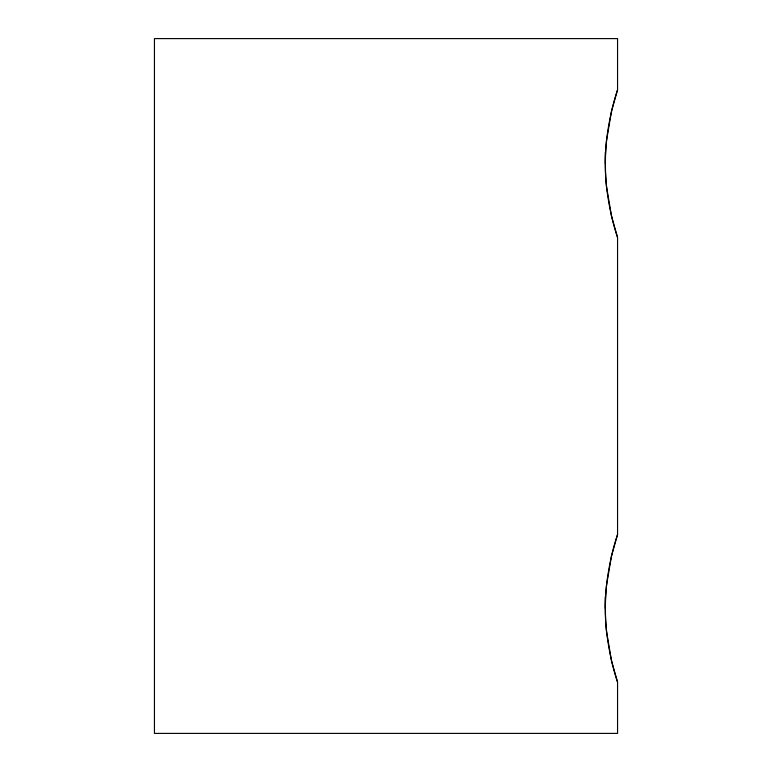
<?xml version="1.0" encoding="UTF-8"?>
<svg xmlns="http://www.w3.org/2000/svg" width="772" height="772" viewBox="0 0 772 772"><rect width="100%" height="100%" fill="white"/><g stroke="black" fill="none" stroke-linecap="round" stroke-linejoin="round"><path stroke-width="1.16" d="M617.561 237.448C612.418 222.481 608.404 203.403 606.531 186.563A70.995 21.037 90 0 1 606.502 140.765L611.492 111.255L617.561 89.88L617.561 38.6L154.439 38.6L154.439 733.4L617.561 733.4L617.561 682.12C611.993 665.686 608.577 648.48 606.531 631.235A70.995 21.037 90 0 1 606.502 585.437L611.492 555.927L617.561 534.552L617.561 237.448L611.492 216.073L606.502 186.563A70.416 22.658 90 0 1 606.531 140.765C608.336 124.08 612.534 104.567 617.561 89.88M617.561 682.12L611.492 660.745L606.502 631.235A70.416 22.658 -90 0 1 606.531 585.437C608.336 568.752 612.534 549.239 617.561 534.552M605.296 152.209A73.079 7.585 90 0 1 605.383 163.664M605.219 596.881A73.079 7.459 90 0 1 605.306 608.336"/></g></svg>
